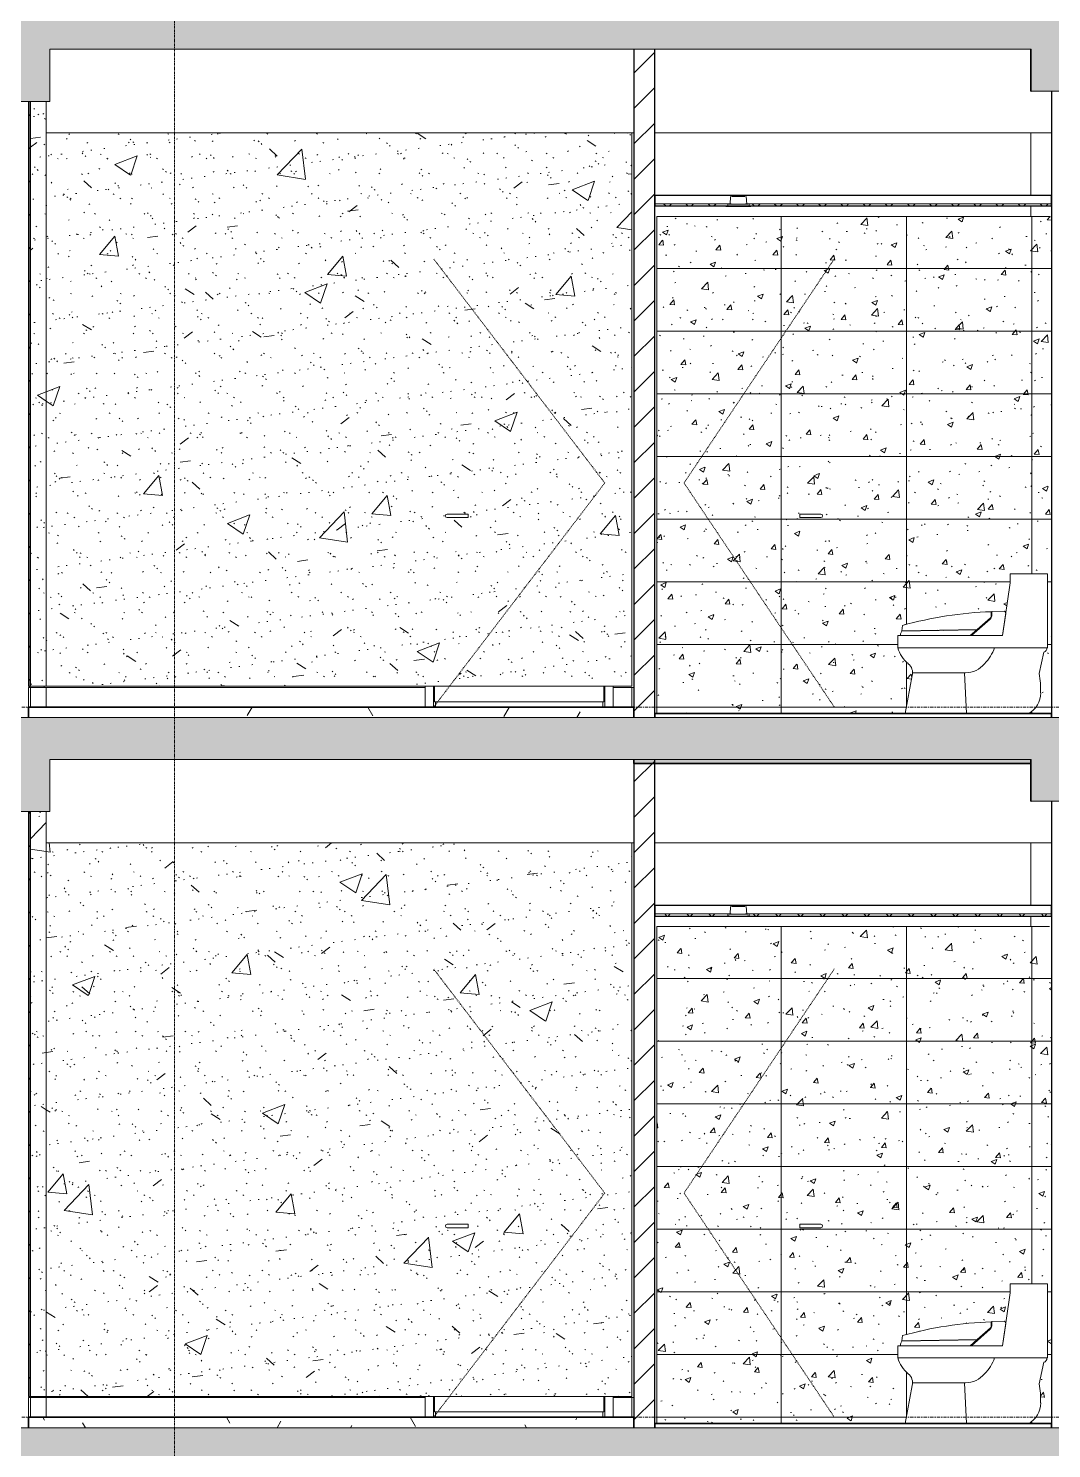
# Model space of a CAD drawing. Header units: millimetres. Extents: x -92143 to -2058, y -8802 to 35300.
# Drawn here: x -45237 to -40337, y 22450 to 29250 of the extents above; entities that cross this region are included whole.
import ezdxf

# ---------------------------------------------------------------- set-up
doc = ezdxf.new("R2010")
doc.units = ezdxf.units.MM
for name, pattern in [('Centre', [31.75, 6.35, -4.7625, 15.875, -4.7625]), ('Dash', [6.35, 3.175, -3.175]), ('Grid Line', [22.225, 12.7, -3.175, 3.175, -3.175])]:
    doc.linetypes.add(name, pattern=pattern)
for name, color, linetype, lineweight in [('0-1', 7, 'Continuous', 5), ('A-CLNG-1', 250, 'Continuous', 25), ('A-CLNG-2', 7, 'Continuous', 9), ('A-CLNG-PATT-1', 9, 'Continuous', 9), ('A-DETL-GENF-1', 7, 'Continuous', 9), ('A-DETL-GENF-HDLN-1', 7, 'Dash', 9), ('A-DETL-THIN', 151, 'Continuous', 9), ('A-DOOR', 31, 'Continuous', 9), ('A-DOOR-1', 7, 'Continuous', 9), ('A-FLOR-1', 10, 'Continuous', 35), ('A-FLOR-HRAL', 11, 'Continuous', 9), ('A-FLOR-HRAL-1', 253, 'Continuous', 18), ('A-FLOR-HRAL-2', 9, 'Continuous', 9), ('A-FLOR-LEVL-2', 51, 'Centre', 9), ('A-FLOR-PATT-1', 7, 'Continuous', 9), ('A-FLOR-PATT-2', 67, 'Continuous', 9), ('A-WALL-1', 7, 'Continuous', 9), ('A-WALL-2', 250, 'Continuous', 25), ('A-WALL-PATT-1', 7, 'Continuous', 9), ('A-WALL-PATT-2', 9, 'Continuous', 9), ('E-LITE-EQPM', 33, 'Continuous', 9), ('E-LITE-EQPM-1', 7, 'Continuous', 9), ('I-WALL-1', 250, 'Continuous', 25), ('I-WALL-2', 7, 'Continuous', 9), ('P-SANR-FIXT', 6, 'Continuous', 9), ('P-SANR-FIXT-1', 7, 'Continuous', 9), ('S-BEAM-1', 12, 'Continuous', 5), ('S-BEAM-2', 7, 'Continuous', 9), ('S-BEAM-3', 10, 'Continuous', 35), ('S-COLS-1', 7, 'Continuous', 9), ('S-GRID-1', 1, 'Grid Line', 9)]:
    doc.layers.add(name, color=color, linetype=linetype, lineweight=lineweight)
pattern_1 = [(45, (-51987.05, 14125), (-84.8528, 84.8528), [])]
pattern_2 = [(0, (-51987.05, 14125), (609.6, 152.4), [50.292, -406.908, 50.292, -406.908, -2438.4]), (0, (-51987.05, 14125), (609.6, 152.4), [-914.4, 50.292, -864.108, 50.292, -406.908, -1066.8]), (0, (-51987.05, 14125), (609.6, 152.4), [-2286, 50.292, -254.508, 50.292, -711.708]), (120, (-51758.45, 14201.2), (-436.7823, 451.7291), [50.292, -406.908, 50.292, -2845.308]), (120, (-51758.45, 14201.2), (-436.7823, 451.7291), [-507.492, -406.908, 50.292, -864.108, -1524]), (120, (-51758.45, 14201.2), (-436.7823, 451.7291), [-1828.8, 50.292, -406.908, 50.292, -1016.508]), (120, (-51758.45, 14201.2), (-436.7823, 451.7291), [-2336.292, -254.508, 50.292, -711.708]), (240, (-51682.25, 14506), (-172.8177, -604.1291), [50.292, -406.908, 50.292, -406.908, -2438.4]), (240, (-51682.25, 14506), (-172.8177, -604.1291), [-914.4, 50.292, -864.108, 50.292, -406.908, -1066.8]), (240, (-51682.25, 14506), (-172.8177, -604.1291), [-2286, 50.292, -254.508, 50.292, -711.708])]
pattern_3 = [(45, (-51987.05, 14125), (-53.033, 53.033), []), (135, (-51987.05, 14125), (-53.033, -53.033), [])]
pattern_4 = [(45, (-51987.05, 14125), (-79.5495, 79.5495), [])]
pattern_5 = [(50, (-51987.05, 14125), (1093.104, -95.634), [114.3, -1257.3]), (355, (-51987, 14125), (-211.46, 1146.34), [91.44, -1005.84]), (100.451, (-51896, 14117), (881.656, 1050.7), [97.14, -1068.54]), (46.184, (-51987, 14429.8), (1626.47, -252.26), [171.45, -1885.95]), (96.636, (-51851.5, 14408.8), (1424.42, 1484.57), [145.71, -1602.81]), (351.184, (-51987, 14429.8), (1424.43, 1484.55), [137.16, -1508.76]), (21, (-51834.65, 14353.6), (909.686, -613.59), [114.3, -1257.3]), (326, (-51834.7, 14353.6), (370.81, 1105.13), [91.44, -1005.84]), (71.451, (-51758.8, 14302.5), (1280.503, 491.53), [97.14, -1068.54]), (37.5, (-51987.05, 14125), (18.531, 507.33), [50.292, -943.356, 50.292, -970.788, -1009.65]), (37.5, (-51987.05, 14125), (18.531, 507.33), [-2014.728, 50.292, -959.358]), (7.5, (-51987.05, 14125), (400.918, 601.084), [50.292, -531.876, 50.292, -920.496, -384.81]), (7.5, (-51987.05, 14125), (400.918, 601.084), [-1552.956, 50.292, -334.518]), (327.5, (-52326.9, 14125), (813.545, -34.374), [50.292, -330.708, 50.292, -1138.428, -1577.34]), (327.5, (-52326.9, 14125), (813.545, -34.374), [-1569.72, 50.29, -1527.05]), (317.5, (-52479.3, 14125), (888.775, 152.56), [50.292, -445.008, 50.292, -739.14, -1120.14]), (317.5, (-52479.3, 14125), (888.775, 152.56), [-1284.73, 50.29, -1069.85])]
pattern_6 = [(37.5, (-51987.05, 14125), (-4.7995, 146.8239), [5.029, -110.795, 5.029, -124.511, -123.825]), (37.5, (-51987.05, 14125), (-4.7995, 146.8239), [-245.364, 5.029, -118.796]), (7.5, (-51987.05, 14125), (134.8574, 215.0472), [5.029, -57.455, 5.029, -99.365, -40.005]), (7.5, (-51987.05, 14125), (134.8574, 215.0472), [-166.878, 5.029, -34.976]), (327.5, (-52080.78, 14125), (237.2978, 0.4316), [5.029, -33.071, 5.029, -132.131, -179.07]), (327.5, (-52080.78, 14125), (237.2978, 0.4316), [-175.26, 5.029, -174.041]), (317.5, (-52080.78, 14125), (229.067, 66.8792), [5.029, -14.021, 5.029, -84.887, -102.87]), (317.5, (-52080.78, 14125), (229.067, 66.8792), [-108.966, 5.029, -97.841])]

# ---------------------------------------------------------------- blocks, each defined once
blk = doc.blocks.new('NCV_TKTC_KET CAU_rvt-1-TKCS_MẶT CẮT E')
at = {"layer": 'A-FLOR-PATT-1'}
h = blk.add_hatch(color=256, dxfattribs=at)
h.paths.add_polyline_path([(-48635.6, 25730), (-48635.6, 25750), (-50536.9, 25750), (-50536.9, 25730), (-48844.9, 25730)])
h.paths.add_polyline_path([(-75336.9, 25730), (-73236.9, 25730), (-73236.9, 25750), (-75336.9, 25750)])
h.paths.add_polyline_path([(-20336.9, 25730), (-20336.9, 25750), (-22235.3, 25750), (-22235.3, 25730), (-20484.2, 25730)])
h.paths.add_polyline_path([(-22435.3, 25730), (-22435.3, 25750), (-22438.4, 25750), (-22438.4, 25730)])
h.paths.add_polyline_path([(-48435.6, 25730), (-48433.3, 25730), (-48433.3, 25750), (-48435.6, 25750)])
h.paths.add_polyline_path([(-28536.9, 25730), (-28536.9, 25750), (-30435.3, 25750), (-30435.3, 25730), (-28807.5, 25730)])
h.paths.add_polyline_path([(-66936.9, 25730), (-65032.3, 25730), (-65032.3, 25750), (-66936.9, 25750)])
h.paths.add_polyline_path([(-30635.3, 25730), (-30635.3, 25750), (-30638.4, 25750), (-30638.4, 25730)])
h.paths.add_polyline_path([(-58736.9, 25730), (-56833.3, 25730), (-56833.3, 25750), (-58736.9, 25750)])
h.paths.add_polyline_path([(-40434.4, 25730), (-40434.4, 25750), (-42336.9, 25750), (-42336.9, 25730), (-40521.7, 25730)])
at = {"layer": 'S-BEAM-1'}
for points in [[(-40434.4, 28950), (-40434.4, 29150), (-40436.9, 29150), (-40436.9, 28950)], [(-40434.4, 25550), (-40434.4, 25750), (-40436.9, 25750), (-40436.9, 25550)]]:
    blk.add_hatch(color=256, dxfattribs=at).paths.add_polyline_path(points)
at = {"layer": 'A-FLOR-1'}
for p, q in [((-42336.9, 25750), (-42336.9, 25730)), ((-42336.9, 25730), (-40434.4, 25730))]:
    blk.add_line(p, q, dxfattribs=at)
at = {"layer": 'S-BEAM-2'}
for p, q in [((-42336.9, 28750), (-45151.9, 28750)), ((-40336.9, 28750), (-42236.9, 28750)), ((-43536.9, 25350), (-45151.9, 25350)), ((-42336.9, 25350), (-43536.9, 25350)), ((-40336.9, 25350), (-42236.9, 25350))]:
    blk.add_line(p, q, dxfattribs=at)
at = {"layer": 'S-BEAM-3'}
for p, q in [((-40436.9, 29150), (-40436.9, 28950)), ((-40436.9, 28950), (-40434.4, 28950)), ((-40436.9, 25750), (-40436.9, 25550)), ((-40436.9, 25550), (-40434.4, 25550))]:
    blk.add_line(p, q, dxfattribs=at)
blk = doc.blocks.new('DOOR_CW_01 CANH MO-PANEL KINH - DIW_01-900x2200-CỬA GỖ VÂN LAMINATE-V7-TKCS_MẶT CẮT E')
at = {"layer": 'A-DETL-GENF-HDLN-1'}
for p, q in [((-42476.9, 3273.5), (-43296.9, 4347)), ((-43296.9, 2200), (-42476.9, 3273.5))]:
    blk.add_line(p, q, dxfattribs=at)
at = {"layer": 'A-DOOR-1'}
for p, q in [((-43156.9, 3124.5), (-43231.9, 3124.5)), ((-43156.9, 3107.5), (-43231.9, 3107.5)), ((-43156.9, 3124.5), (-43131.1, 3124.5)), ((-43131.1, 3107.5), (-43156.9, 3107.5)), ((-43131.1, 3124.5), (-43131.1, 3107.5)), ((-43336.9, 2200), (-43336.9, 2300)), ((-43296.9, 2300), (-43296.9, 2200)), ((-43291.9, 2300), (-43291.9, 2226)), ((-42481.9, 2226), (-42481.9, 2300)), ((-42476.9, 2200), (-42476.9, 2300)), ((-42436.9, 2300), (-42436.9, 2295)), ((-43291.9, 2226), (-42481.9, 2226)), ((-43286.9, 2226), (-43286.9, 2200)), ((-42486.9, 2226), (-42486.9, 2200))]:
    blk.add_line(p, q, dxfattribs=at)
for start, end in [(90, 180), (180, 270)]:
    blk.add_arc((-43231.9, 3116), 8.5, start, end, dxfattribs=at)
blk = doc.blocks.new('DOOR_CW_01 CANH MO-PANEL KINH - DIG_02-800x2200-CỬA NHÔM KÍNH-V8-TKCS_MẶT CẮT E')
at = {"layer": 'A-DETL-GENF-HDLN-1'}
for p, q in [((-42097.3, 3273.5), (-41377.3, 4347)), ((-41377.3, 2200), (-42097.3, 3273.5))]:
    blk.add_line(p, q, dxfattribs=at)
at = {"layer": 'A-DOOR-1'}
for p, q in [((-41543.2, 3124.5), (-41517.3, 3124.5)), ((-41543.2, 3107.5), (-41543.2, 3124.5)), ((-41517.3, 3107.5), (-41543.2, 3107.5)), ((-41442.3, 3124.5), (-41517.3, 3124.5)), ((-41442.3, 3107.5), (-41517.3, 3107.5))]:
    blk.add_line(p, q, dxfattribs=at)
for start, end in [(0, 90), (270, 360)]:
    blk.add_arc((-41442.3, 3116), 8.5, start, end, dxfattribs=at)
blk = doc.blocks.new('TOILET - TOILET-348229-TKCS_MẶT CẮT E')
at = {"layer": 'P-SANR-FIXT-1'}
for p, q in [((-48735.6, 6196.1), (-48772.1, 5942.7)), ((-48735.6, 6238.8), (-48735.6, 6196.1)), ((-48556.6, 6238.8), (-48735.6, 6238.8)), ((-48556.6, 5884.5), (-48556.6, 6238.8)), ((-48825.8, 6040.7), (-48825.8, 6057.1)), ((-48762.2, 6059.4), (-48823, 6057.8)), ((-48756.8, 6048.9), (-48760.2, 6058.1)), ((-49251, 5991.3), (-49254.7, 5965.3)), ((-48830.9, 6022.1), (-48920.2, 5942.7)), ((-48892.8, 5971.6), (-48829.5, 6027.8)), ((-48772.1, 5942.7), (-48756.8, 6048.9)), ((-48772.1, 5942.7), (-49273.5, 5942.7)), ((-49273.5, 5942.7), (-49273.5, 5884.5)), ((-49260.4, 5950.7), (-49260.4, 5942.7)), ((-49260.4, 5942.7), (-48926.9, 5942.7)), ((-49254.7, 5965.3), (-48892.8, 5971.6)), ((-48894.8, 5970), (-49253.9, 5963.7)), ((-48926.9, 5942.7), (-48894.8, 5970)), ((-48920.2, 5942.7), (-48772.1, 5942.7)), ((-49273.5, 5884.5), (-48556.6, 5884.5)), ((-48596, 5760.8), (-48574.2, 5863.3)), ((-48559.8, 5884.5), (-48556.6, 5884.5)), ((-49204, 5751.5), (-49237.9, 5570)), ((-48948.9, 5764.9), (-49202.5, 5764.9)), ((-48943.9, 5570), (-48954.1, 5764.9))]:
    blk.add_line(p, q, dxfattribs=at)
for centre, radius, start, end in [((-48763.6, 4249.5), 1808.7, 91.96954, 105.63378), ((-50067.9, 6068.4), 1244.9, 358.55642, 359.51417), ((-48762.2, 6057.2), 2.2, 24.51614, 91.48386), ((-48847.1, 6039.8), 24, 312.65493, 353.34507), ((-48850.1, 6040.7), 24.3, 328, 0), ((-49228.4, 5943), 32.8, 140.92973, 166.55141), ((-49128.9, 5924.8), 150, 195.58387, 230.94135), ((-49003.8, 5954.4), 206.2, 314.86385, 340.16833), ((-48578.4, 5881.7), 18.9, 283, 8.44138), ((-49259.2, 5764.2), 56.7, 347.05865, 50.94135), ((-48948.9, 5881.3), 116.3, 270, 321.12142), ((-49152.3, 5674.2), 563, 359.42772, 8.84035), ((-48706, 5669.8), 116.7, 300.6227, 359.42772)]:
    blk.add_arc(centre, radius, start, end, dxfattribs=at)
blk = doc.blocks.new('LIC_10-ĐÈN LED DOWNLIGHT ÂM TRẦN_ P_6W_ ÁNH SÁNG 4000K - LIC_10-ĐÈN LED DOWNLIGHT ÂM TRẦN_ P_6W_ ÁNH SÁNG 4000K-V2-TKCS_MẶT CẮT E')
at = {"layer": 'E-LITE-EQPM-1'}
for p, q in [((-41874.5, 8045), (-41877, 8009)), ((-41804.5, 8045), (-41869.4, 8045)), ((-41796.9, 8009), (-41799.4, 8045)), ((-41896.9, 8000), (-41896.9, 7998)), ((-41896.9, 7998), (-41891, 7998)), ((-41776.9, 7998), (-41896.9, 7998)), ((-41895.8, 8000), (-41893.4, 8000)), ((-41893.3, 8000), (-41876.1, 8000)), ((-41782.9, 8000), (-41891, 8000)), ((-41887.9, 8009), (-41887.9, 8000)), ((-41885.5, 8000), (-41882.1, 8000)), ((-41791, 8009), (-41882.9, 8009)), ((-41882, 8002), (-41882, 8000)), ((-41881.1, 8000), (-41878.6, 8000)), ((-41873.6, 8000), (-41800.3, 8000)), ((-41860.6, 8000), (-41853.3, 8000)), ((-41820.5, 8000), (-41813.3, 8000)), ((-41797.7, 8000), (-41780.6, 8000)), ((-41795.3, 8000), (-41792.7, 8000)), ((-41791.9, 8000), (-41791.9, 8002)), ((-41791.8, 8000), (-41788.4, 8000)), ((-41785.9, 8000), (-41785.9, 8009)), ((-41782.9, 7998), (-41776.9, 7998)), ((-41780.5, 8000), (-41778.1, 8000)), ((-41776.9, 7998), (-41776.9, 8000))]:
    blk.add_line(p, q, dxfattribs=at)
blk = doc.blocks.new('Railing - Railing-939139-TKCS_MẶT CẮT E')
at = {"layer": 'A-FLOR-HRAL-1'}
for p, q in [((-42336.9, 12495), (-42346.9, 12495)), ((-42346.9, 12495), (-42346.9, 12400)), ((-42336.9, 12400), (-42336.9, 12495)), ((-42346.9, 12400), (-42336.9, 12400))]:
    blk.add_line(p, q, dxfattribs=at)
at = {"layer": 'A-FLOR-HRAL-2'}
for p, q in [((-42437.4, 12400), (-42437.4, 12495)), ((-42437.4, 12495), (-42346.9, 12495))]:
    blk.add_line(p, q, dxfattribs=at)
blk = doc.blocks.new('Railing - Railing-939140-TKCS_MẶT CẮT E')
at = {"layer": 'A-FLOR-HRAL-1'}
for p, q in [((-45226.9, 12495), (-45236.9, 12495)), ((-45236.9, 12495), (-45236.9, 12400)), ((-45226.9, 12400), (-45226.9, 12495)), ((-45236.9, 12400), (-45226.9, 12400))]:
    blk.add_line(p, q, dxfattribs=at)
at = {"layer": 'A-FLOR-HRAL-2'}
for p, q in [((-45226.9, 12495), (-45151.9, 12495)), ((-45151.9, 12400), (-45151.9, 12495)), ((-45151.9, 12495), (-43337.4, 12495)), ((-43337.4, 12495), (-43337.4, 12400))]:
    blk.add_line(p, q, dxfattribs=at)
blk = doc.blocks.new('NCV_TKTC_TANG 6 - 8_rvt-1-TKCS_MẶT CẮT E')
at = {"layer": 'A-CLNG-PATT-1'}
h = blk.add_hatch(dxfattribs=at)
h.set_pattern_fill('FP_4', color=256, style=0, pattern_type=2)
h.set_pattern_definition(pattern_3)
h.paths.add_polyline_path([(-41446.5, 25000), (-40336.9, 25000), (-40336.9, 25010), (-41790.5, 25009), (-41790.5, 25000), (-41754.7, 25000)])
h.paths.add_polyline_path([(-42063, 25000), (-41883.4, 25000), (-41882.9, 25009), (-42236.9, 25010), (-42236.9, 25000)])
at = {"layer": 'A-FLOR-PATT-2'}
h = blk.add_hatch(dxfattribs=at)
h.set_pattern_fill('FP_2', color=256, style=0, pattern_type=2)
h.set_pattern_definition(pattern_2)
h.paths.add_polyline_path([(-42371.3, 22550), (-42336.9, 22550), (-42336.9, 22600), (-45236.9, 22600), (-45236.9, 22550), (-42679.5, 22550)])
at = {"layer": 'A-WALL-PATT-1'}
h = blk.add_hatch(dxfattribs=at)
h.set_pattern_fill('FP_5', color=256, style=0, pattern_type=2)
h.set_pattern_definition(pattern_4)
h.paths.add_polyline_path([(-45226.9, 22700), (-45226.9, 25500), (-45236.9, 25500), (-45236.9, 22700)])
at = {"layer": 'A-WALL-PATT-2'}
h = blk.add_hatch(dxfattribs=at)
h.set_pattern_fill('FP_1', color=256, style=0, pattern_type=2)
h.set_pattern_definition(pattern_1)
h.paths.add_polyline_path([(-42336.9, 22550), (-42236.9, 22550), (-42236.9, 25750), (-42336.9, 25750), (-42336.9, 23022.2)])
h = blk.add_hatch(dxfattribs=at)
h.set_pattern_fill('FP_7', color=256, style=0, pattern_type=2)
h.set_pattern_definition(pattern_5)
h.paths.add_polyline_path([(-45226.9, 22700), (-45151.9, 22700), (-45151.9, 25500), (-45226.9, 25500), (-45226.9, 23022.2)])
h = blk.add_hatch(dxfattribs=at)
h.set_pattern_fill('FP_6', color=256, style=0, pattern_type=2)
h.set_pattern_definition(pattern_6)
h.paths.add_polyline_path([(-45226.9, 22700), (-45151.9, 22700), (-45151.9, 25500), (-45226.9, 25500), (-45226.9, 23022.2)])
h = blk.add_hatch(dxfattribs=at)
h.set_pattern_fill('FP_7', color=256, style=0, pattern_type=2)
h.set_pattern_definition(pattern_5)
h.paths.add_polyline_path([(-42346.9, 22700), (-42346.9, 25350), (-45151.9, 25350), (-45151.9, 22700), (-42371.3, 22700)])
h.paths.add_polyline_path([(-43231.9, 23507.5), (-43239.3, 23511.8), (-43240.2, 23518.2), (-43234.1, 23524.2), (-43231.9, 23524.5), (-43131.1, 23524.5), (-43131.1, 23507.5), (-43156.9, 23507.5)])
h = blk.add_hatch(dxfattribs=at)
h.set_pattern_fill('FP_6', color=256, style=0, pattern_type=2)
h.set_pattern_definition(pattern_6)
h.paths.add_polyline_path([(-42346.9, 22700), (-42346.9, 25350), (-45151.9, 25350), (-45151.9, 22700), (-42371.3, 22700)])
h.paths.add_polyline_path([(-43231.9, 23507.5), (-43239.3, 23511.8), (-43240.2, 23518.2), (-43234.1, 23524.2), (-43231.9, 23524.5), (-43131.1, 23524.5), (-43131.1, 23507.5), (-43156.9, 23507.5)])
h = blk.add_hatch(dxfattribs=at)
h.set_pattern_fill('FP_10', color=256, style=0, pattern_type=2)
h.set_pattern_definition([(50, (-51987.05, 14125), (273.276, -23.909), [28.575, -314.325]), (355, (-51987.05, 14125), (-52.8646, 286.585), [22.86, -251.46]), (100.451, (-51964.28, 14123), (220.414, 262.6745), [24.285, -267.135]), (46.184, (-51987.05, 14201.2), (406.619, -63.0646), [42.863, -471.488]), (96.636, (-51953.17, 14195.94), (356.104, 371.141), [36.428, -400.703]), (351.184, (-51987.05, 14201.2), (356.107, 371.138), [34.29, -377.19]), (21, (-51948.95, 14182.15), (227.4212, -153.3982), [28.575, -314.325]), (326, (-51948.95, 14182.15), (92.7027, 276.282), [22.86, -251.46]), (71.451, (-51930, 14169.37), (320.1254, 122.8816), [24.285, -267.135]), (37.5, (-51987.05, 14125), (4.6325, 126.8326), [5.029, -243.383, 5.029, -250.241, -252.413]), (37.5, (-51987.05, 14125), (4.6325, 126.8326), [-503.682, 5.029, -247.383]), (7.5, (-51987.05, 14125), (100.2292, 150.2711), [5.029, -140.513, 5.029, -237.668, -96.203]), (7.5, (-51987.05, 14125), (100.2292, 150.2711), [-388.239, 5.029, -91.173]), (327.5, (-52072.01, 14125), (203.38684, -8.5935), [5.029, -90.221, 5.029, -292.151, -394.335]), (327.5, (-52072.01, 14125), (203.38684, -8.5935), [-392.43, 5.029, -389.306]), (317.5, (-52110.11, 14125), (222.1944, 38.1398), [5.029, -118.796, 5.029, -192.329, -280.035]), (317.5, (-52110.11, 14125), (222.1944, 38.1398), [-321.183, 5.029, -275.006])])
h.paths.add_polyline_path([(-40436.9, 22570), (-40336.9, 22570), (-40336.9, 24950), (-42226.9, 24950), (-42226.9, 22570), (-41037.9, 22570), (-41002.5, 22764.1), (-41004, 22776.8), (-41008, 22788.5), (-41014.6, 22799.3), (-41046, 22831.2), (-41062.2, 22855.8), (-41073.5, 22884.5), (-41073.5, 22942.7), (-41060.4, 22942.7), (-41060.4, 22950.7), (-41053.9, 22963.7), (-40694.8, 22970), (-40726.9, 22942.7), (-40720.2, 22942.7), (-40626.5, 23027.8), (-40623.3, 23037), (-40623, 23057.8), (-40560.2, 23058.1), (-40556.8, 23048.9), (-40535.6, 23196.1), (-40535.6, 23238.8), (-40356.6, 23238.8), (-40356.6, 22884.5), (-40359.8, 22884.5), (-40362.9, 22871.1), (-40369.8, 22864.9), (-40374.2, 22863.3), (-40396, 22760.8), (-40390.8, 22714.8), (-40389.3, 22668.6), (-40392.6, 22642.4), (-40401.6, 22617.6), (-40416.1, 22595.4), (-40436.9, 22576), (-40447, 22570)])
h.paths.add_polyline_path([(-41054.7, 22965.3), (-41051, 22991.3), (-40911.2, 23024.5), (-40769.1, 23046.5), (-40625.8, 23057.1), (-40627.2, 23035.7), (-40630.9, 23026.5), (-40694.8, 22971.6), (-41053.9, 22965.3)])
h.paths.add_polyline_path([(-41442.3, 23507.5), (-41543.2, 23507.5), (-41543.2, 23524.5), (-41438.1, 23523.4), (-41434.1, 23518.2), (-41435, 23511.8), (-41440.1, 23508.8)])
h = blk.add_hatch(dxfattribs=at)
h.set_pattern_fill('FP_48', color=256, style=0, pattern_type=2)
h.set_pattern_definition([(0, (-42231.94, 22600), (0, 300), []), (90, (-42231.94, 22600), (-600, 4e-14), [])])
h.paths.add_polyline_path([(-40436.9, 22570), (-40336.9, 22570), (-40336.9, 24950), (-42226.9, 24950), (-42226.9, 22570), (-41037.9, 22570), (-41002.5, 22764.1), (-41004, 22776.8), (-41008, 22788.5), (-41014.6, 22799.3), (-41046, 22831.2), (-41062.2, 22855.8), (-41073.5, 22884.5), (-41073.5, 22942.7), (-41060.4, 22942.7), (-41060.4, 22950.7), (-41053.9, 22963.7), (-40694.8, 22970), (-40726.9, 22942.7), (-40720.2, 22942.7), (-40626.5, 23027.8), (-40623.3, 23037), (-40623, 23057.8), (-40560.2, 23058.1), (-40556.8, 23048.9), (-40535.6, 23196.1), (-40535.6, 23238.8), (-40356.6, 23238.8), (-40356.6, 22884.5), (-40359.8, 22884.5), (-40362.9, 22871.1), (-40369.8, 22864.9), (-40374.2, 22863.3), (-40396, 22760.8), (-40390.8, 22714.8), (-40389.3, 22668.6), (-40392.6, 22642.4), (-40401.6, 22617.6), (-40416.1, 22595.4), (-40436.9, 22576), (-40447, 22570)])
h.paths.add_polyline_path([(-41054.7, 22965.3), (-41051, 22991.3), (-40911.2, 23024.5), (-40769.1, 23046.5), (-40625.8, 23057.1), (-40627.2, 23035.7), (-40630.9, 23026.5), (-40694.8, 22971.6), (-41053.9, 22965.3)])
h.paths.add_polyline_path([(-41442.3, 23507.5), (-41543.2, 23507.5), (-41543.2, 23524.5), (-41438.1, 23523.4), (-41434.1, 23518.2), (-41435, 23511.8), (-41440.1, 23508.8)])
at = {"layer": 'A-CLNG-1'}
for p, q in [((-40336.9, 25050), (-42236.9, 25050)), ((-42236.9, 25050), (-42236.9, 25000)), ((-40336.9, 25000), (-40336.9, 25050)), ((-42236.9, 25000), (-41891, 25000)), ((-41782.9, 25000), (-40336.9, 25000))]:
    blk.add_line(p, q, dxfattribs=at)
at = {"layer": 'A-CLNG-2'}
for p, q in [((-41871.5, 25010), (-42236.9, 25010)), ((-40336.9, 25010), (-41802.4, 25010))]:
    blk.add_line(p, q, dxfattribs=at)
at = {"layer": 'A-FLOR-1'}
for p, q in [((-42336.9, 22600), (-45236.9, 22600)), ((-45236.9, 22600), (-45236.9, 22550)), ((-42336.9, 22550), (-42336.9, 22600)), ((-40336.9, 22570), (-42236.9, 22570)), ((-42236.9, 22570), (-42236.9, 22550)), ((-40336.9, 22550), (-40336.9, 22570))]:
    blk.add_line(p, q, dxfattribs=at)
at = {"layer": 'A-WALL-1'}
for p, q in [((-45161.9, 22700), (-45161.9, 22695)), ((-43336.9, 22600), (-43336.9, 22700)), ((-42436.9, 22700), (-42436.9, 22695))]:
    blk.add_line(p, q, dxfattribs=at)
at = {"layer": 'A-WALL-2'}
for p, q in [((-42336.9, 25750), (-42336.9, 22550)), ((-42236.9, 22550), (-42236.9, 25750)), ((-40336.9, 25550), (-40336.9, 22550))]:
    blk.add_line(p, q, dxfattribs=at)
at = {"layer": 'I-WALL-1'}
for p, q in [((-45236.9, 25500), (-45236.9, 22700)), ((-45226.9, 22700), (-45226.9, 25500)), ((-45236.9, 22700), (-45226.9, 22700))]:
    blk.add_line(p, q, dxfattribs=at)
at = {"layer": 'I-WALL-2'}
for p, q in [((-45151.9, 22700), (-45151.9, 25500)), ((-42346.9, 22700), (-42346.9, 25350)), ((-40346.9, 24950), (-42226.9, 24950)), ((-42226.9, 24950), (-42226.9, 22570)), ((-45226.9, 22700), (-45151.9, 22700)), ((-45151.9, 22700), (-42346.9, 22700))]:
    blk.add_line(p, q, dxfattribs=at)
at = {"layer": 'S-COLS-1'}
for p, q in [((-40436.9, 25050), (-40436.9, 25350)), ((-40436.9, 24950), (-40436.9, 25000))]:
    blk.add_line(p, q, dxfattribs=at)
at = {"layer": 'A-DOOR'}
for name in ['DOOR_CW_01 CANH MO-PANEL KINH - DIW_01-900x2200-CỬA GỖ VÂN LAMINATE-V7-TKCS_MẶT CẮT E', 'DOOR_CW_01 CANH MO-PANEL KINH - DIG_02-800x2200-CỬA NHÔM KÍNH-V8-TKCS_MẶT CẮT E']:
    blk.add_blockref(name, (0, 20400), dxfattribs=at)
at = {"layer": 'A-FLOR-HRAL'}
for name in ['Railing - Railing-939140-TKCS_MẶT CẮT E', 'Railing - Railing-939139-TKCS_MẶT CẮT E']:
    blk.add_blockref(name, (0, 10200), dxfattribs=at)
at = {"layer": 'E-LITE-EQPM'}
blk.add_blockref('LIC_10-ĐÈN LED DOWNLIGHT ÂM TRẦN_ P_6W_ ÁNH SÁNG 4000K - LIC_10-ĐÈN LED DOWNLIGHT ÂM TRẦN_ P_6W_ ÁNH SÁNG 4000K-V2-TKCS_MẶT CẮT E', (0, 17000), dxfattribs=at)
at = {"layer": 'P-SANR-FIXT'}
blk.add_blockref('TOILET - TOILET-348229-TKCS_MẶT CẮT E', (8200, 17000), dxfattribs=at)
blk = doc.blocks.new('NCV_TKTC_TANG 6 - 8_rvt-2-TKCS_MẶT CẮT E')
at = {"layer": 'A-CLNG-PATT-1'}
h = blk.add_hatch(dxfattribs=at)
h.set_pattern_fill('FP_4', color=256, style=0, pattern_type=2)
h.set_pattern_definition(pattern_3)
h.paths.add_polyline_path([(-41446.5, 28400), (-40336.9, 28400), (-40336.9, 28410), (-41790.5, 28409), (-41790.5, 28400), (-41754.7, 28400)])
h.paths.add_polyline_path([(-42063, 28400), (-41883.4, 28400), (-41882.9, 28409), (-42236.9, 28410), (-42236.9, 28400)])
at = {"layer": 'A-FLOR-PATT-2'}
h = blk.add_hatch(dxfattribs=at)
h.set_pattern_fill('FP_2', color=256, style=0, pattern_type=2)
h.set_pattern_definition(pattern_2)
h.paths.add_polyline_path([(-42371.3, 25950), (-42336.9, 25950), (-42336.9, 26000), (-45236.9, 26000), (-45236.9, 25950), (-42679.5, 25950)])
at = {"layer": 'A-WALL-PATT-1'}
h = blk.add_hatch(dxfattribs=at)
h.set_pattern_fill('FP_5', color=256, style=0, pattern_type=2)
h.set_pattern_definition(pattern_4)
h.paths.add_polyline_path([(-45236.9, 26100), (-45226.9, 26100), (-45226.9, 28900), (-45236.9, 28900), (-45236.9, 26674.6)])
at = {"layer": 'A-WALL-PATT-2'}
h = blk.add_hatch(dxfattribs=at)
h.set_pattern_fill('FP_1', color=256, style=0, pattern_type=2)
h.set_pattern_definition(pattern_1)
h.paths.add_polyline_path([(-42336.9, 25950), (-42236.9, 25950), (-42236.9, 29150), (-42336.9, 29150), (-42336.9, 26065.8)])
h = blk.add_hatch(dxfattribs=at)
h.set_pattern_fill('FP_7', color=256, style=0, pattern_type=2)
h.set_pattern_definition(pattern_5)
h.paths.add_polyline_path([(-45226.9, 26100), (-45151.9, 26100), (-45151.9, 28900), (-45226.9, 28900), (-45226.9, 26674.6)])
h = blk.add_hatch(dxfattribs=at)
h.set_pattern_fill('FP_6', color=256, style=0, pattern_type=2)
h.set_pattern_definition(pattern_6)
h.paths.add_polyline_path([(-45226.9, 26100), (-45151.9, 26100), (-45151.9, 28900), (-45226.9, 28900), (-45226.9, 26674.6)])
h = blk.add_hatch(dxfattribs=at)
h.set_pattern_fill('FP_7', color=256, style=0, pattern_type=2)
h.set_pattern_definition(pattern_5)
h.paths.add_polyline_path([(-45145.7, 26100), (-42346.9, 26100), (-42346.9, 28750), (-45151.9, 28750), (-45151.9, 26100)])
h.paths.add_polyline_path([(-43156.9, 26907.5), (-43234.1, 26908.8), (-43239.3, 26911.8), (-43240.2, 26918.2), (-43234.1, 26924.2), (-43231.9, 26924.5), (-43131.1, 26924.5), (-43131.1, 26907.5), (-43143.4, 26907.5)])
h = blk.add_hatch(dxfattribs=at)
h.set_pattern_fill('FP_6', color=256, style=0, pattern_type=2)
h.set_pattern_definition(pattern_6)
h.paths.add_polyline_path([(-45145.7, 26100), (-42346.9, 26100), (-42346.9, 28750), (-45151.9, 28750), (-45151.9, 26100)])
h.paths.add_polyline_path([(-43156.9, 26907.5), (-43234.1, 26908.8), (-43239.3, 26911.8), (-43240.2, 26918.2), (-43234.1, 26924.2), (-43231.9, 26924.5), (-43131.1, 26924.5), (-43131.1, 26907.5), (-43143.4, 26907.5)])
h = blk.add_hatch(dxfattribs=at)
h.set_pattern_fill('FP_18', color=256, style=0, pattern_type=2)
h.set_pattern_definition([(50, (-51987.05, 14125), (273.276, -23.909), [28.575, -314.325]), (355, (-51987.05, 14125), (-52.8646, 286.585), [22.86, -251.46]), (100.451, (-51964.28, 14123), (220.414, 262.6745), [24.285, -267.135]), (46.184, (-51987.05, 14201.2), (406.6187, -63.0646), [42.862, -471.487]), (96.636, (-51953.17, 14195.94), (356.104, 371.141), [36.428, -400.703]), (351.184, (-51987.05, 14201.2), (356.107, 371.138), [34.29, -377.19]), (21, (-51948.95, 14182.15), (227.4212, -153.3982), [28.575, -314.325]), (326, (-51948.95, 14182.15), (92.7027, 276.282), [22.86, -251.46]), (71.451, (-51930, 14169.37), (320.1254, 122.8816), [24.285, -267.135]), (37.5, (-51987.05, 14125), (4.6325, 126.8326), [5.029, -243.383, 5.029, -250.241, -252.413]), (37.5, (-51987.05, 14125), (4.6325, 126.8326), [-503.682, 5.029, -247.383]), (7.5, (-51987.05, 14125), (100.2292, 150.2711), [5.029, -140.513, 5.029, -237.668, -96.203]), (7.5, (-51987.05, 14125), (100.2292, 150.2711), [-388.239, 5.029, -91.173]), (327.5, (-52072.01, 14125), (203.38684, -8.5935), [5.029, -90.221, 5.029, -292.151, -394.335]), (327.5, (-52072.01, 14125), (203.38684, -8.5935), [-392.43, 5.029, -389.306]), (317.5, (-52110.11, 14125), (222.1944, 38.1398), [5.029, -118.796, 5.029, -192.329, -280.035]), (317.5, (-52110.11, 14125), (222.1944, 38.1398), [-321.183, 5.029, -275.006])])
h.paths.add_polyline_path([(-42226.9, 25970), (-41037.9, 25970), (-41002.5, 26164.1), (-41004, 26176.8), (-41008, 26188.5), (-41014.6, 26199.3), (-41046, 26231.2), (-41062.2, 26255.8), (-41073.5, 26284.5), (-41073.5, 26342.7), (-41060.4, 26342.7), (-41060.4, 26350.7), (-41053.9, 26363.7), (-40694.8, 26370), (-40726.9, 26342.7), (-40720.2, 26342.7), (-40626.5, 26427.8), (-40623.3, 26437), (-40623, 26457.8), (-40560.2, 26458.1), (-40556.8, 26448.9), (-40535.6, 26596.1), (-40535.6, 26638.8), (-40356.6, 26638.8), (-40356.6, 26284.5), (-40359.8, 26284.5), (-40362.9, 26271.1), (-40369.8, 26264.9), (-40374.2, 26263.3), (-40396, 26160.8), (-40390.8, 26114.8), (-40389.7, 26065.8), (-40392.6, 26042.4), (-40401.6, 26017.6), (-40416.1, 25995.4), (-40436.9, 25976), (-40447, 25970), (-40336.9, 25970), (-40336.9, 28350), (-42226.9, 28350), (-42226.9, 26065.8)])
h.paths.add_polyline_path([(-41054.7, 26365.3), (-41051, 26391.3), (-40911.2, 26424.5), (-40769.1, 26446.5), (-40625.8, 26457.1), (-40627.2, 26435.7), (-40630.9, 26426.5), (-40694.8, 26371.6), (-41053.9, 26365.3)])
h.paths.add_polyline_path([(-41543.2, 26907.5), (-41543.2, 26924.5), (-41438.1, 26923.4), (-41434.1, 26918.2), (-41435, 26911.8), (-41442.3, 26907.5), (-41530.9, 26907.5)])
h = blk.add_hatch(dxfattribs=at)
h.set_pattern_fill('FP_55', color=256, style=0, pattern_type=2)
h.set_pattern_definition([(0, (-42231.94, 26000), (0, 300), []), (90, (-42231.94, 26000), (-600, 4e-14), [])])
h.paths.add_polyline_path([(-42226.9, 25970), (-41037.9, 25970), (-41002.5, 26164.1), (-41004, 26176.8), (-41008, 26188.5), (-41014.6, 26199.3), (-41046, 26231.2), (-41062.2, 26255.8), (-41073.5, 26284.5), (-41073.5, 26342.7), (-41060.4, 26342.7), (-41060.4, 26350.7), (-41053.9, 26363.7), (-40694.8, 26370), (-40726.9, 26342.7), (-40720.2, 26342.7), (-40626.5, 26427.8), (-40623.3, 26437), (-40623, 26457.8), (-40560.2, 26458.1), (-40556.8, 26448.9), (-40535.6, 26596.1), (-40535.6, 26638.8), (-40356.6, 26638.8), (-40356.6, 26284.5), (-40359.8, 26284.5), (-40362.9, 26271.1), (-40369.8, 26264.9), (-40374.2, 26263.3), (-40396, 26160.8), (-40390.8, 26114.8), (-40389.7, 26065.8), (-40392.6, 26042.4), (-40401.6, 26017.6), (-40416.1, 25995.4), (-40436.9, 25976), (-40447, 25970), (-40336.9, 25970), (-40336.9, 28350), (-42226.9, 28350), (-42226.9, 26065.8)])
h.paths.add_polyline_path([(-41054.7, 26365.3), (-41051, 26391.3), (-40911.2, 26424.5), (-40769.1, 26446.5), (-40625.8, 26457.1), (-40627.2, 26435.7), (-40630.9, 26426.5), (-40694.8, 26371.6), (-41053.9, 26365.3)])
h.paths.add_polyline_path([(-41543.2, 26907.5), (-41543.2, 26924.5), (-41438.1, 26923.4), (-41434.1, 26918.2), (-41435, 26911.8), (-41442.3, 26907.5), (-41530.9, 26907.5)])
at = {"layer": 'A-CLNG-1'}
for p, q in [((-40336.9, 28450), (-42236.9, 28450)), ((-42236.9, 28450), (-42236.9, 28400)), ((-40336.9, 28400), (-40336.9, 28450)), ((-42236.9, 28400), (-41891, 28400)), ((-41782.9, 28400), (-40336.9, 28400))]:
    blk.add_line(p, q, dxfattribs=at)
at = {"layer": 'A-CLNG-2'}
for p, q in [((-41871.5, 28410), (-42236.9, 28410)), ((-40336.9, 28410), (-41802.4, 28410))]:
    blk.add_line(p, q, dxfattribs=at)
at = {"layer": 'A-FLOR-1'}
for p, q in [((-42336.9, 26000), (-45236.9, 26000)), ((-45236.9, 26000), (-45236.9, 25950)), ((-42336.9, 25950), (-42336.9, 26000)), ((-40336.9, 25970), (-42236.9, 25970)), ((-42236.9, 25970), (-42236.9, 25950)), ((-40336.9, 25950), (-40336.9, 25970))]:
    blk.add_line(p, q, dxfattribs=at)
at = {"layer": 'A-WALL-1'}
for p, q in [((-45161.9, 26100), (-45161.9, 26095)), ((-43336.9, 26000), (-43336.9, 26100)), ((-42436.9, 26100), (-42436.9, 26095))]:
    blk.add_line(p, q, dxfattribs=at)
at = {"layer": 'A-WALL-2'}
for p, q in [((-42336.9, 29150), (-42336.9, 25950)), ((-42236.9, 25950), (-42236.9, 29150)), ((-40336.9, 28950), (-40336.9, 25950))]:
    blk.add_line(p, q, dxfattribs=at)
at = {"layer": 'I-WALL-1'}
for p, q in [((-45236.9, 28900), (-45236.9, 26100)), ((-45226.9, 26100), (-45226.9, 28900)), ((-45236.9, 26100), (-45226.9, 26100))]:
    blk.add_line(p, q, dxfattribs=at)
at = {"layer": 'I-WALL-2'}
for p, q in [((-45151.9, 26100), (-45151.9, 28900)), ((-42346.9, 26100), (-42346.9, 28750)), ((-40346.9, 28350), (-42226.9, 28350)), ((-42226.9, 28350), (-42226.9, 25970)), ((-45226.9, 26100), (-45151.9, 26100)), ((-45151.9, 26100), (-42346.9, 26100))]:
    blk.add_line(p, q, dxfattribs=at)
at = {"layer": 'S-COLS-1'}
for p, q in [((-40436.9, 28450), (-40436.9, 28750)), ((-40436.9, 28350), (-40436.9, 28400))]:
    blk.add_line(p, q, dxfattribs=at)
at = {"layer": 'A-DOOR'}
for name in ['DOOR_CW_01 CANH MO-PANEL KINH - DIW_01-900x2200-CỬA GỖ VÂN LAMINATE-V7-TKCS_MẶT CẮT E', 'DOOR_CW_01 CANH MO-PANEL KINH - DIG_02-800x2200-CỬA NHÔM KÍNH-V8-TKCS_MẶT CẮT E']:
    blk.add_blockref(name, (0, 23800), dxfattribs=at)
at = {"layer": 'A-FLOR-HRAL'}
for name in ['Railing - Railing-939140-TKCS_MẶT CẮT E', 'Railing - Railing-939139-TKCS_MẶT CẮT E']:
    blk.add_blockref(name, (0, 13600), dxfattribs=at)
at = {"layer": 'E-LITE-EQPM'}
blk.add_blockref('LIC_10-ĐÈN LED DOWNLIGHT ÂM TRẦN_ P_6W_ ÁNH SÁNG 4000K - LIC_10-ĐÈN LED DOWNLIGHT ÂM TRẦN_ P_6W_ ÁNH SÁNG 4000K-V2-TKCS_MẶT CẮT E', (0, 20400), dxfattribs=at)
at = {"layer": 'P-SANR-FIXT'}
blk.add_blockref('TOILET - TOILET-348229-TKCS_MẶT CẮT E', (8200, 20400), dxfattribs=at)

msp = doc.modelspace()

# ---------------------------------------------------------------- hatches: boundary and pattern name
at = {"layer": 'A-DETL-GENF-1'}
h = msp.add_hatch(color=256, dxfattribs=at)
h.paths.add_polyline_path([(-17535.3, 28750), (-17236.9, 28750), (-17236.9, 29350), (-33860.3, 29350), (-33860.3, 28900), (-33460.3, 28900), (-33460.3, 29150), (-30635.3, 29150), (-30635.3, 28950), (-30435.3, 28950), (-30435.3, 29150), (-25735.7, 29150), (-25735.7, 28900), (-25335.7, 28900), (-25335.7, 29150), (-22435.3, 29150), (-22435.3, 28950), (-22235.3, 28950), (-22235.3, 29150), (-17535.3, 29150), (-17535.3, 29109.5)])
h.paths.add_polyline_path([(-77935.7, 28750), (-77935.7, 29150), (-73233.6, 29150), (-73233.6, 28950), (-73033.3, 28950), (-73033.3, 29150), (-70108.5, 29150), (-70108.5, 28900), (-69708.5, 28900), (-69708.5, 29150), (-65032.3, 29150), (-65032.3, 28950), (-64832.3, 28950), (-64832.3, 29150), (-61933.6, 29150), (-61933.6, 28900), (-61533.6, 28900), (-61533.6, 29150), (-56833.3, 29150), (-56833.3, 28950), (-56633.3, 28950), (-56633.3, 29150), (-53733.2, 29150), (-53733.2, 28900), (-53333.2, 28900), (-53333.2, 29150), (-48635.6, 29150), (-48635.6, 28950), (-48435.6, 28950), (-48435.6, 29150), (-45535.3, 29150), (-45535.3, 28900), (-45134.4, 28900), (-45134.4, 29150), (-40434.4, 29150), (-40434.4, 28950), (-40234.4, 28950), (-40234.4, 29150), (-37335.6, 29150), (-37335.6, 28900), (-36935.6, 28900), (-36935.6, 29350), (-78233.3, 29350), (-78233.3, 28750)])
for points in [[(-77935.7, 25350), (-77935.7, 25750), (-73233.6, 25750), (-73233.6, 25550), (-73033.3, 25550), (-73033.3, 25750), (-70108.5, 25750), (-70108.5, 25500), (-69708.5, 25500), (-69708.5, 25750), (-65032.3, 25750), (-65032.3, 25550), (-64832.3, 25550), (-64832.3, 25750), (-61933.6, 25750), (-61933.6, 25500), (-61533.6, 25500), (-61533.6, 25750), (-56833.3, 25750), (-56833.3, 25550), (-56633.3, 25550), (-56633.3, 25750), (-53733.2, 25750), (-53733.2, 25500), (-53333.2, 25500), (-53333.2, 25750), (-48635.6, 25750), (-48635.6, 25550), (-48435.6, 25550), (-48435.6, 25750), (-45535.3, 25750), (-45535.3, 25500), (-45134.4, 25500), (-45134.4, 25750), (-40434.4, 25750), (-40434.4, 25550), (-40234.4, 25550), (-40234.4, 25750), (-37436.9, 25750), (-37436.9, 25500), (-37037.4, 25500), (-37037.4, 25750), (-33860.3, 25750), (-33860.3, 25500), (-33436.9, 25500), (-33436.9, 25750), (-30635.3, 25750), (-30635.3, 25550), (-30435.3, 25550), (-30435.3, 25750), (-25735.7, 25750), (-25735.7, 25500), (-25335.7, 25500), (-25335.7, 25750), (-22435.3, 25750), (-22435.3, 25550), (-22235.3, 25550), (-22235.3, 25750), (-17535.3, 25750), (-17535.3, 25350), (-17236.9, 25350), (-17236.9, 25950), (-78233.3, 25950), (-78233.3, 25350)], [(-17236.9, 21950), (-17236.9, 22550), (-78233.3, 22550), (-78233.3, 21950), (-77935.7, 21950), (-77935.7, 22350), (-73233.6, 22350), (-73233.6, 22150), (-73033.3, 22150), (-73033.3, 22350), (-70108.5, 22350), (-70108.5, 22100), (-69708.5, 22100), (-69708.5, 22350), (-65032.3, 22350), (-65032.3, 22150), (-64832.3, 22150), (-64832.3, 22350), (-61933.6, 22350), (-61933.6, 22100), (-61533.6, 22100), (-61533.6, 22350), (-56833.3, 22350), (-56833.3, 22150), (-56633.3, 22150), (-56633.3, 22350), (-53733.2, 22350), (-53733.2, 22100), (-53333.2, 22100), (-53333.2, 22350), (-48635.6, 22350), (-48635.6, 22150), (-48435.6, 22150), (-48435.6, 22350), (-45535.3, 22350), (-45535.3, 22100), (-45134.4, 22100), (-45134.4, 22350), (-40434.4, 22350), (-40434.4, 22150), (-40234.4, 22150), (-40234.4, 22350), (-37436.9, 22350), (-37436.9, 22100), (-37037.4, 22100), (-37037.4, 22350), (-33860.3, 22350), (-33860.3, 22100), (-33436.9, 22100), (-33436.9, 22350), (-30635.3, 22350), (-30635.3, 22150), (-30435.3, 22150), (-30435.3, 22350), (-25735.7, 22350), (-25735.7, 22100), (-25335.7, 22100), (-25335.7, 22350), (-22435.3, 22350), (-22435.3, 22150), (-22235.3, 22150), (-22235.3, 22350), (-17535.3, 22350), (-17535.3, 21950)]]:
    msp.add_hatch(color=256, dxfattribs=at).paths.add_polyline_path(points)

# ---------------------------------------------------------------- linework, layer by layer
at = {"layer": 'A-DETL-THIN'}
for p, q in [((-45134.4, 28900), (-45134.4, 29150)), ((-45134.4, 29150), (-40434.4, 29150)), ((-40434.4, 29150), (-40434.4, 28950)), ((-45535.3, 28900), (-45134.4, 28900)), ((-40434.4, 28950), (-40234.4, 28950)), ((-37037.4, 25950), (-78233.3, 25950)), ((-45134.4, 25500), (-45134.4, 25750)), ((-45134.4, 25750), (-40434.4, 25750)), ((-40434.4, 25750), (-40434.4, 25550)), ((-45535.3, 25500), (-45134.4, 25500)), ((-40434.4, 25550), (-40234.4, 25550)), ((-37037.4, 22550), (-78233.3, 22550))]:
    msp.add_line(p, q, dxfattribs=at)
at = {"layer": 'A-FLOR-LEVL-2'}
for p, q in [((-92142.8, 26000), (-5549.7, 26000)), ((-92142.8, 22600), (-5549.7, 22600))]:
    msp.add_line(p, q, dxfattribs=at)
at = {"layer": 'S-GRID-1'}
msp.add_line((-44536.9, -1796.5), (-44536.9, 30542.5), dxfattribs=at)

# ---------------------------------------------------------------- block references
at = {"layer": '0-1'}
for name in ['NCV_TKTC_KET CAU_rvt-1-TKCS_MẶT CẮT E', 'NCV_TKTC_TANG 6 - 8_rvt-2-TKCS_MẶT CẮT E', 'NCV_TKTC_TANG 6 - 8_rvt-1-TKCS_MẶT CẮT E']:
    msp.add_blockref(name, (0, 0), dxfattribs=at)

doc.saveas('drawing.dxf')
